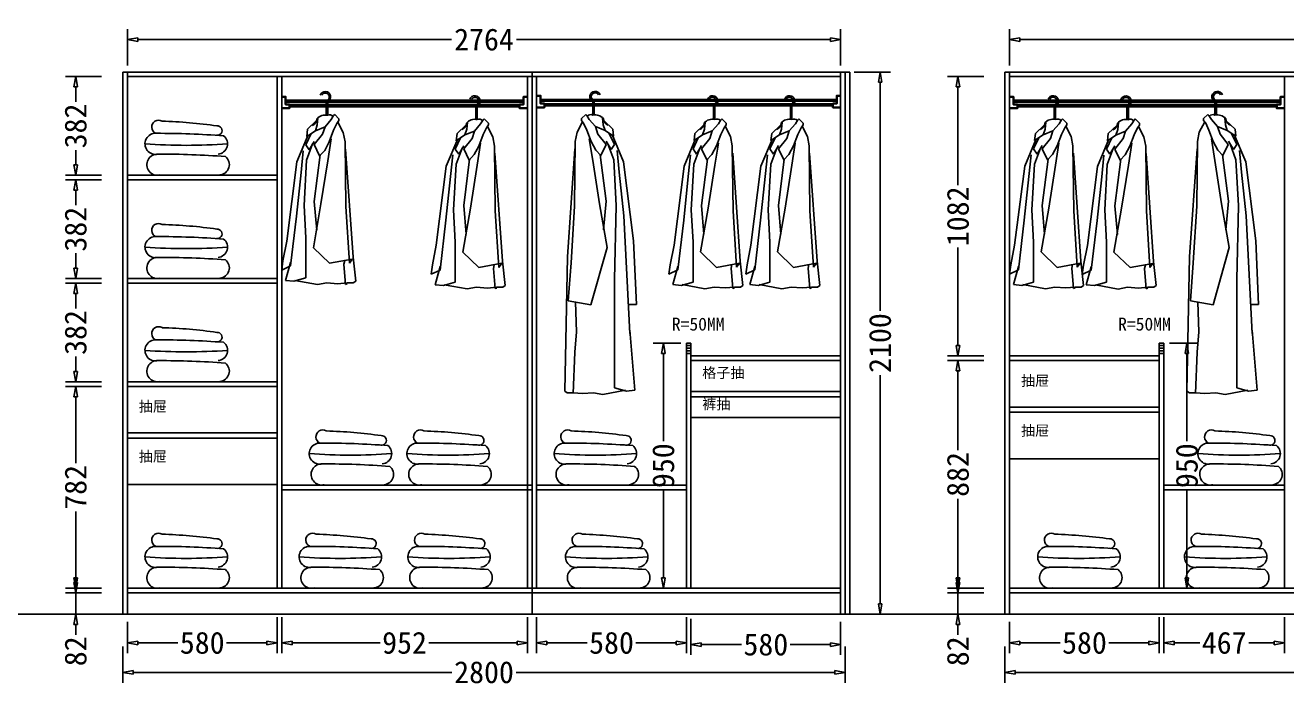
# Model space of a CAD drawing. Header units: millimetres. Extents: x 304407 to 361076, y -1262425 to -1203358.
# Drawn here: x 343374 to 348263, y -1249130 to -1246567 of the extents above; entities that cross this region are included whole.
import ezdxf

# ---------------------------------------------------------------- set-up
doc = ezdxf.new("R2010")
doc.units = ezdxf.units.MM
doc.header["$LTSCALE"] = 20
doc.layers.get('Defpoints').update_dxf_attribs({"color": 250})
for name, color, linetype in [('8', 8, 'Continuous'), ('LAYER10', 11, 'Continuous'), ('LAYER8', 11, 'Continuous'), ('图层3', 4, 'Continuous'), ('墙体', 40, 'Continuous')]:
    doc.layers.add(name, color=color, linetype=linetype)
doc.styles.get("Standard").update_dxf_attribs({"font": 'SimSun.ttf', "height": 85})
doc.styles.add('text', font='SimSun.ttf', dxfattribs={"height": 85})
doc.dimstyles.new('周文晶', dxfattribs={"dimtxt": 70, "dimasz": 40, "dimexe": 40, "dimexo": 30, "dimgap": 10, "dimtad": 0, "dimdec": 0, "dimtxsty": 'Standard', "dimblk": 'CLOSEDBLANK', "dimcen": 200, "dimclrd": 256, "dimclre": 256, "dimadec": 0, "dimazin": 0, "dimtfac": 1, "dimtdec": 0, "dimtmove": 0, "dimatfit": 3, "dimldrblk": 'CLOSEDBLANK', "dimfxl": 100, "dimfxlon": 1, "dimarcsym": 0})

# ---------------------------------------------------------------- blocks, each defined once
blk = doc.blocks.new('_ClosedBlank')
at = {"color": 0, "linetype": 'ByBlock', "lineweight": -2}
for p, q in [((-1, 0.17), (0, 0)), ((-1, 0.17), (-1, -0.17)), ((0, 0), (-1, -0.17))]:
    blk.add_line(p, q, dxfattribs=at)
blk = doc.blocks.new('*D2045')
at = {"lineweight": -2, "transparency": 16777216}
for p, q in [((343770.1, -1248878.6), (343770.1, -1249000.2)), ((344350.1, -1248860.2), (344350.1, -1249000.2)), ((343810.1, -1248960.2), (343966, -1248960.2)), ((344310.1, -1248960.2), (344154.1, -1248960.2))]:
    blk.add_line(p, q, dxfattribs=at)
at = {"layer": 'Defpoints', "color": 0, "transparency": 16777216}
for p in [(344350.1, -1248748.6), (343770.1, -1248848.6), (344350.1, -1248960.2)]:
    blk.add_point(p, dxfattribs=at)
at = {"lineweight": -2, "transparency": 16777216, "xscale": 40, "yscale": 40, "zscale": 40, "rotation": 180}
blk.add_blockref('_ClosedBlank', (343770.1, -1248960.2), dxfattribs=at)
at = {"lineweight": -2, "transparency": 16777216, "xscale": 40, "yscale": 40, "zscale": 40}
blk.add_blockref('_ClosedBlank', (344350.1, -1248960.2), dxfattribs=at)
at = {"color": 0, "transparency": 16777216, "insert": (344060.1, -1248960.2), "char_height": 85, "attachment_point": 5}
blk.add_mtext('580', dxfattribs=at)
blk = doc.blocks.new('*D2046')
at = {"lineweight": -2, "transparency": 16777216}
for p, q in [((345356.1, -1248860.2), (345356.1, -1249000.2)), ((345936.1, -1248860.2), (345936.1, -1249000.2)), ((345396.1, -1248960.2), (345552, -1248960.2)), ((345896.1, -1248960.2), (345740.1, -1248960.2))]:
    blk.add_line(p, q, dxfattribs=at)
at = {"layer": 'Defpoints', "color": 0, "transparency": 16777216}
for p in [(345356.1, -1246766.6), (345936.1, -1248748.6), (345936.1, -1248960.2)]:
    blk.add_point(p, dxfattribs=at)
at = {"lineweight": -2, "transparency": 16777216, "xscale": 40, "yscale": 40, "zscale": 40, "rotation": 180}
blk.add_blockref('_ClosedBlank', (345356.1, -1248960.2), dxfattribs=at)
at = {"lineweight": -2, "transparency": 16777216, "xscale": 40, "yscale": 40, "zscale": 40}
blk.add_blockref('_ClosedBlank', (345936.1, -1248960.2), dxfattribs=at)
at = {"color": 0, "transparency": 16777216, "insert": (345646.1, -1248960.2), "char_height": 85, "attachment_point": 5}
blk.add_mtext('580', dxfattribs=at)
blk = doc.blocks.new('*D2047')
at = {"lineweight": -2, "transparency": 16777216}
for p, q in [((343770.1, -1246723.2), (343770.1, -1246583.2)), ((343810.1, -1246623.2), (345026.4, -1246623.2)), ((346494.1, -1246623.2), (345277.8, -1246623.2)), ((346534.1, -1246723.2), (346534.1, -1246583.2))]:
    blk.add_line(p, q, dxfattribs=at)
at = {"layer": 'Defpoints', "color": 0, "transparency": 16777216}
for p in [(346534.1, -1246623.2), (343770.1, -1246766.6), (346534.1, -1246766.6)]:
    blk.add_point(p, dxfattribs=at)
at = {"lineweight": -2, "transparency": 16777216, "xscale": 40, "yscale": 40, "zscale": 40, "rotation": 180}
blk.add_blockref('_ClosedBlank', (343770.1, -1246623.2), dxfattribs=at)
at = {"lineweight": -2, "transparency": 16777216, "xscale": 40, "yscale": 40, "zscale": 40}
blk.add_blockref('_ClosedBlank', (346534.1, -1246623.2), dxfattribs=at)
at = {"color": 0, "transparency": 16777216, "insert": (345152.1, -1246623.2), "char_height": 85, "attachment_point": 5}
blk.add_mtext('2764', dxfattribs=at)
blk = doc.blocks.new('*D2048')
at = {"lineweight": -2, "transparency": 16777216}
for p, q in [((343752.1, -1248974.2), (343752.1, -1249114.2)), ((346552.1, -1248974.2), (346552.1, -1249114.2)), ((343792.1, -1249074.2), (345027.3, -1249074.2)), ((346512.1, -1249074.2), (345276.8, -1249074.2))]:
    blk.add_line(p, q, dxfattribs=at)
at = {"layer": 'Defpoints', "color": 0, "transparency": 16777216}
for p in [(343752.1, -1248848.6), (346552.1, -1248848.6), (346552.1, -1249074.2)]:
    blk.add_point(p, dxfattribs=at)
at = {"lineweight": -2, "transparency": 16777216, "xscale": 40, "yscale": 40, "zscale": 40, "rotation": 180}
blk.add_blockref('_ClosedBlank', (343752.1, -1249074.2), dxfattribs=at)
at = {"lineweight": -2, "transparency": 16777216, "xscale": 40, "yscale": 40, "zscale": 40}
blk.add_blockref('_ClosedBlank', (346552.1, -1249074.2), dxfattribs=at)
at = {"color": 0, "transparency": 16777216, "insert": (345152.1, -1249074.2), "char_height": 85, "attachment_point": 5}
blk.add_mtext('2800', dxfattribs=at)
blk = doc.blocks.new('*D2049')
at = {"lineweight": -2, "transparency": 16777216}
for p, q in [((346587, -1246748.6), (346727, -1246748.6)), ((346687, -1246788.6), (346687, -1247673.9)), ((346687, -1248808.6), (346687, -1247923.4)), ((346587, -1248848.6), (346727, -1248848.6))]:
    blk.add_line(p, q, dxfattribs=at)
at = {"layer": 'Defpoints', "color": 0, "transparency": 16777216}
for p in [(346552.1, -1246748.6), (346687, -1246748.6), (346552.1, -1248848.6)]:
    blk.add_point(p, dxfattribs=at)
at = {"lineweight": -2, "transparency": 16777216, "xscale": 40, "yscale": 40, "zscale": 40}
for p, rotation in [((346687, -1246748.6), 90), ((346687, -1248848.6), 270)]:
    blk.add_blockref('_ClosedBlank', p, dxfattribs=dict(at, rotation=rotation))
at = {"color": 0, "transparency": 16777216, "insert": (346687, -1247798.6), "char_height": 85, "attachment_point": 5, "rotation": 90}
blk.add_mtext('2100', dxfattribs=at)
blk = doc.blocks.new('*D2050')
at = {"lineweight": -2, "transparency": 16777216}
for p, q in [((345915.1, -1247798.6), (345807.1, -1247798.6)), ((345847.1, -1247838.6), (345847.1, -1248178.6)), ((345847.1, -1248708.6), (345847.1, -1248368.6)), ((345906.1, -1248748.6), (345807.1, -1248748.6))]:
    blk.add_line(p, q, dxfattribs=at)
at = {"layer": 'Defpoints', "color": 0, "transparency": 16777216}
for p in [(345945.1, -1247798.6), (345847.1, -1248748.6), (345936.1, -1248748.6)]:
    blk.add_point(p, dxfattribs=at)
at = {"lineweight": -2, "transparency": 16777216, "xscale": 40, "yscale": 40, "zscale": 40}
for p, rotation in [((345847.1, -1247798.6), 90), ((345847.1, -1248748.6), 270)]:
    blk.add_blockref('_ClosedBlank', p, dxfattribs=dict(at, rotation=rotation))
at = {"color": 0, "transparency": 16777216, "insert": (345847.1, -1248273.6), "char_height": 85, "attachment_point": 5, "rotation": 90}
blk.add_mtext('950', dxfattribs=at)
blk = doc.blocks.new('*D2051')
at = {"lineweight": -2, "transparency": 16777216}
for p, q in [((345954.1, -1248866.8), (345954.1, -1249006.8)), ((346534.1, -1248878.6), (346534.1, -1249006.8)), ((345994.1, -1248966.8), (346150, -1248966.8)), ((346494.1, -1248966.8), (346338.1, -1248966.8))]:
    blk.add_line(p, q, dxfattribs=at)
at = {"layer": 'Defpoints', "color": 0, "transparency": 16777216}
for p in [(345954.1, -1248748.6), (346534.1, -1248848.6), (346534.1, -1248966.8)]:
    blk.add_point(p, dxfattribs=at)
at = {"lineweight": -2, "transparency": 16777216, "xscale": 40, "yscale": 40, "zscale": 40, "rotation": 180}
blk.add_blockref('_ClosedBlank', (345954.1, -1248966.8), dxfattribs=at)
at = {"lineweight": -2, "transparency": 16777216, "xscale": 40, "yscale": 40, "zscale": 40}
blk.add_blockref('_ClosedBlank', (346534.1, -1248966.8), dxfattribs=at)
at = {"color": 0, "transparency": 16777216, "insert": (346244.1, -1248966.8), "char_height": 85, "attachment_point": 5}
blk.add_mtext('580', dxfattribs=at)
blk = doc.blocks.new('*D2052')
at = {"lineweight": -2, "transparency": 16777216}
for p, q in [((343569.8, -1248726.6), (343569.8, -1248686.6)), ((343669.8, -1248766.6), (343529.8, -1248766.6)), ((343569.8, -1248766.6), (343569.8, -1248848.6)), ((343669.8, -1248848.6), (343529.8, -1248848.6)), ((343569.8, -1248888.6), (343569.8, -1248928.6))]:
    blk.add_line(p, q, dxfattribs=at)
at = {"layer": 'Defpoints', "color": 0, "transparency": 16777216}
for p in [(343569.8, -1248766.6), (343770.1, -1248766.6), (343752.1, -1248848.6)]:
    blk.add_point(p, dxfattribs=at)
at = {"lineweight": -2, "transparency": 16777216, "xscale": 40, "yscale": 40, "zscale": 40}
for p, rotation in [((343569.8, -1248766.6), 270), ((343569.8, -1248848.6), 90)]:
    blk.add_blockref('_ClosedBlank', p, dxfattribs=dict(at, rotation=rotation))
at = {"color": 0, "transparency": 16777216, "insert": (343569.8, -1248992.7), "char_height": 85, "attachment_point": 5, "rotation": 90}
blk.add_mtext('82', dxfattribs=at)
blk = doc.blocks.new('*D2053')
at = {"lineweight": -2, "transparency": 16777216}
for p, q in [((343669.8, -1247966.6), (343529.8, -1247966.6)), ((343569.8, -1248006.6), (343569.8, -1248264.5)), ((343569.8, -1248708.6), (343569.8, -1248450.7)), ((343669.8, -1248748.6), (343529.8, -1248748.6))]:
    blk.add_line(p, q, dxfattribs=at)
at = {"layer": 'Defpoints', "color": 0, "transparency": 16777216}
for p in [(343569.8, -1247966.6), (343770.1, -1247966.6), (343770.1, -1248748.6)]:
    blk.add_point(p, dxfattribs=at)
at = {"lineweight": -2, "transparency": 16777216, "xscale": 40, "yscale": 40, "zscale": 40}
for p, rotation in [((343569.8, -1247966.6), 90), ((343569.8, -1248748.6), 270)]:
    blk.add_blockref('_ClosedBlank', p, dxfattribs=dict(at, rotation=rotation))
at = {"color": 0, "transparency": 16777216, "insert": (343569.8, -1248357.6), "char_height": 85, "attachment_point": 5, "rotation": 90}
blk.add_mtext('782', dxfattribs=at)
blk = doc.blocks.new('*D2054')
at = {"lineweight": -2, "transparency": 16777216}
for p, q in [((343669.8, -1247566.6), (343529.8, -1247566.6)), ((343569.8, -1247606.6), (343569.8, -1247664.3)), ((343569.8, -1247908.6), (343569.8, -1247851)), ((343669.8, -1247948.6), (343529.8, -1247948.6))]:
    blk.add_line(p, q, dxfattribs=at)
at = {"layer": 'Defpoints', "color": 0, "transparency": 16777216}
for p in [(343569.8, -1247566.6), (343770.1, -1247566.6), (343770.1, -1247948.6)]:
    blk.add_point(p, dxfattribs=at)
at = {"lineweight": -2, "transparency": 16777216, "xscale": 40, "yscale": 40, "zscale": 40}
for p, rotation in [((343569.8, -1247566.6), 90), ((343569.8, -1247948.6), 270)]:
    blk.add_blockref('_ClosedBlank', p, dxfattribs=dict(at, rotation=rotation))
at = {"color": 0, "transparency": 16777216, "insert": (343569.8, -1247757.6), "char_height": 85, "attachment_point": 5, "rotation": 90}
blk.add_mtext('382', dxfattribs=at)
blk = doc.blocks.new('*D2055')
at = {"lineweight": -2, "transparency": 16777216}
for p, q in [((343669.8, -1247166.6), (343529.8, -1247166.6)), ((343569.8, -1247206.6), (343569.8, -1247264.3)), ((343569.8, -1247508.6), (343569.8, -1247451)), ((343669.8, -1247548.6), (343529.8, -1247548.6))]:
    blk.add_line(p, q, dxfattribs=at)
at = {"layer": 'Defpoints', "color": 0, "transparency": 16777216}
for p in [(343569.8, -1247166.6), (343770.1, -1247166.6), (343770.1, -1247548.6)]:
    blk.add_point(p, dxfattribs=at)
at = {"lineweight": -2, "transparency": 16777216, "xscale": 40, "yscale": 40, "zscale": 40}
for p, rotation in [((343569.8, -1247166.6), 90), ((343569.8, -1247548.6), 270)]:
    blk.add_blockref('_ClosedBlank', p, dxfattribs=dict(at, rotation=rotation))
at = {"color": 0, "transparency": 16777216, "insert": (343569.8, -1247357.6), "char_height": 85, "attachment_point": 5, "rotation": 90}
blk.add_mtext('382', dxfattribs=at)
blk = doc.blocks.new('*D2056')
at = {"lineweight": -2, "transparency": 16777216}
for p, q in [((343669.8, -1246766.6), (343529.8, -1246766.6)), ((343569.8, -1246806.6), (343569.8, -1246864.3)), ((343569.8, -1247108.6), (343569.8, -1247051)), ((343669.8, -1247148.6), (343529.8, -1247148.6))]:
    blk.add_line(p, q, dxfattribs=at)
at = {"layer": 'Defpoints', "color": 0, "transparency": 16777216}
for p in [(343569.8, -1246766.6), (343770.1, -1246766.6), (343770.1, -1247148.6)]:
    blk.add_point(p, dxfattribs=at)
at = {"lineweight": -2, "transparency": 16777216, "xscale": 40, "yscale": 40, "zscale": 40}
for p, rotation in [((343569.8, -1246766.6), 90), ((343569.8, -1247148.6), 270)]:
    blk.add_blockref('_ClosedBlank', p, dxfattribs=dict(at, rotation=rotation))
at = {"color": 0, "transparency": 16777216, "insert": (343569.8, -1246957.6), "char_height": 85, "attachment_point": 5, "rotation": 90}
blk.add_mtext('382', dxfattribs=at)
blk = doc.blocks.new('*D2057')
at = {"lineweight": -2, "transparency": 16777216}
for p, q in [((344368.1, -1248860.2), (344368.1, -1249000.2)), ((345320.1, -1248860.2), (345320.1, -1249000.2)), ((344408.1, -1248960.2), (344749.8, -1248960.2)), ((345280.1, -1248960.2), (344938.4, -1248960.2))]:
    blk.add_line(p, q, dxfattribs=at)
at = {"layer": 'Defpoints', "color": 0, "transparency": 16777216}
for p in [(344368.1, -1248748.6), (345320.1, -1248748.6), (345320.1, -1248960.2)]:
    blk.add_point(p, dxfattribs=at)
at = {"lineweight": -2, "transparency": 16777216, "xscale": 40, "yscale": 40, "zscale": 40, "rotation": 180}
blk.add_blockref('_ClosedBlank', (344368.1, -1248960.2), dxfattribs=at)
at = {"lineweight": -2, "transparency": 16777216, "xscale": 40, "yscale": 40, "zscale": 40}
blk.add_blockref('_ClosedBlank', (345320.1, -1248960.2), dxfattribs=at)
at = {"color": 0, "transparency": 16777216, "insert": (344844.1, -1248960.2), "char_height": 85, "attachment_point": 5}
blk.add_mtext('952', dxfattribs=at)
blk = doc.blocks.new('*D2059')
at = {"lineweight": -2, "transparency": 16777216}
for p, q in [((347188.8, -1248878.6), (347188.8, -1249000.2)), ((347768.8, -1248860.2), (347768.8, -1249000.2)), ((347228.8, -1248960.2), (347384.8, -1248960.2)), ((347728.8, -1248960.2), (347572.9, -1248960.2))]:
    blk.add_line(p, q, dxfattribs=at)
at = {"layer": 'Defpoints', "color": 0, "transparency": 16777216}
for p in [(347768.8, -1248748.6), (347188.8, -1248848.6), (347768.8, -1248960.2)]:
    blk.add_point(p, dxfattribs=at)
at = {"lineweight": -2, "transparency": 16777216, "xscale": 40, "yscale": 40, "zscale": 40, "rotation": 180}
blk.add_blockref('_ClosedBlank', (347188.8, -1248960.2), dxfattribs=at)
at = {"lineweight": -2, "transparency": 16777216, "xscale": 40, "yscale": 40, "zscale": 40}
blk.add_blockref('_ClosedBlank', (347768.8, -1248960.2), dxfattribs=at)
at = {"color": 0, "transparency": 16777216, "insert": (347478.8, -1248960.2), "char_height": 85, "attachment_point": 5}
blk.add_mtext('580', dxfattribs=at)
blk = doc.blocks.new('*D2061')
at = {"lineweight": -2, "transparency": 16777216}
for p, q in [((347188.8, -1246723.2), (347188.8, -1246583.2)), ((347228.8, -1246623.2), (348445.1, -1246623.2)), ((349912.8, -1246623.2), (348696.5, -1246623.2)), ((349952.8, -1246723.2), (349952.8, -1246583.2))]:
    blk.add_line(p, q, dxfattribs=at)
at = {"layer": 'Defpoints', "color": 0, "transparency": 16777216}
for p in [(349952.8, -1246623.2), (347188.8, -1246766.6), (349952.8, -1246766.6)]:
    blk.add_point(p, dxfattribs=at)
at = {"lineweight": -2, "transparency": 16777216, "xscale": 40, "yscale": 40, "zscale": 40, "rotation": 180}
blk.add_blockref('_ClosedBlank', (347188.8, -1246623.2), dxfattribs=at)
at = {"lineweight": -2, "transparency": 16777216, "xscale": 40, "yscale": 40, "zscale": 40}
blk.add_blockref('_ClosedBlank', (349952.8, -1246623.2), dxfattribs=at)
at = {"color": 0, "transparency": 16777216, "insert": (348570.8, -1246623.2), "char_height": 85, "attachment_point": 5}
blk.add_mtext('2764', dxfattribs=at)
blk = doc.blocks.new('*D2062')
at = {"lineweight": -2, "transparency": 16777216}
for p, q in [((347170.8, -1248974.2), (347170.8, -1249114.2)), ((349970.8, -1248974.2), (349970.8, -1249114.2)), ((347210.8, -1249074.2), (348446.1, -1249074.2)), ((349930.8, -1249074.2), (348695.6, -1249074.2))]:
    blk.add_line(p, q, dxfattribs=at)
at = {"layer": 'Defpoints', "color": 0, "transparency": 16777216}
for p in [(347170.8, -1248848.6), (349970.8, -1248848.6), (349970.8, -1249074.2)]:
    blk.add_point(p, dxfattribs=at)
at = {"lineweight": -2, "transparency": 16777216, "xscale": 40, "yscale": 40, "zscale": 40, "rotation": 180}
blk.add_blockref('_ClosedBlank', (347170.8, -1249074.2), dxfattribs=at)
at = {"lineweight": -2, "transparency": 16777216, "xscale": 40, "yscale": 40, "zscale": 40}
blk.add_blockref('_ClosedBlank', (349970.8, -1249074.2), dxfattribs=at)
at = {"color": 0, "transparency": 16777216, "insert": (348570.8, -1249074.2), "char_height": 85, "attachment_point": 5}
blk.add_mtext('2800', dxfattribs=at)
blk = doc.blocks.new('*D2066')
at = {"lineweight": -2, "transparency": 16777216}
for p, q in [((346988.6, -1248726.6), (346988.6, -1248686.6)), ((347088.6, -1248766.6), (346948.6, -1248766.6)), ((346988.6, -1248766.6), (346988.6, -1248848.6)), ((347088.6, -1248848.6), (346948.6, -1248848.6)), ((346988.6, -1248888.6), (346988.6, -1248928.6))]:
    blk.add_line(p, q, dxfattribs=at)
at = {"layer": 'Defpoints', "color": 0, "transparency": 16777216}
for p in [(346988.6, -1248766.6), (347188.8, -1248766.6), (347170.8, -1248848.6)]:
    blk.add_point(p, dxfattribs=at)
at = {"lineweight": -2, "transparency": 16777216, "xscale": 40, "yscale": 40, "zscale": 40}
for p, rotation in [((346988.6, -1248766.6), 270), ((346988.6, -1248848.6), 90)]:
    blk.add_blockref('_ClosedBlank', p, dxfattribs=dict(at, rotation=rotation))
at = {"color": 0, "transparency": 16777216, "insert": (346988.6, -1248992.7), "char_height": 85, "attachment_point": 5, "rotation": 90}
blk.add_mtext('82', dxfattribs=at)
blk = doc.blocks.new('*D2067')
at = {"lineweight": -2, "transparency": 16777216}
for p, q in [((347088.6, -1247866.6), (346948.6, -1247866.6)), ((346988.6, -1247906.6), (346988.6, -1248213.3)), ((346988.6, -1248708.6), (346988.6, -1248401.9)), ((347088.6, -1248748.6), (346948.6, -1248748.6))]:
    blk.add_line(p, q, dxfattribs=at)
at = {"layer": 'Defpoints', "color": 0, "transparency": 16777216}
for p in [(346988.6, -1247866.6), (347188.8, -1247866.6), (347188.8, -1248748.6)]:
    blk.add_point(p, dxfattribs=at)
at = {"lineweight": -2, "transparency": 16777216, "xscale": 40, "yscale": 40, "zscale": 40}
for p, rotation in [((346988.6, -1247866.6), 90), ((346988.6, -1248748.6), 270)]:
    blk.add_blockref('_ClosedBlank', p, dxfattribs=dict(at, rotation=rotation))
at = {"color": 0, "transparency": 16777216, "insert": (346988.6, -1248307.6), "char_height": 85, "attachment_point": 5, "rotation": 90}
blk.add_mtext('882', dxfattribs=at)
blk = doc.blocks.new('*D2068')
at = {"lineweight": -2, "transparency": 16777216}
for p, q in [((347088.6, -1246766.6), (346948.6, -1246766.6)), ((346988.6, -1246806.6), (346988.6, -1247187.3)), ((346988.6, -1247808.6), (346988.6, -1247427.9)), ((347088.6, -1247848.6), (346948.6, -1247848.6))]:
    blk.add_line(p, q, dxfattribs=at)
at = {"layer": 'Defpoints', "color": 0, "transparency": 16777216}
for p in [(346988.6, -1246766.6), (347188.8, -1246766.6), (347188.8, -1247848.6)]:
    blk.add_point(p, dxfattribs=at)
at = {"lineweight": -2, "transparency": 16777216, "xscale": 40, "yscale": 40, "zscale": 40}
for p, rotation in [((346988.6, -1246766.6), 90), ((346988.6, -1247848.6), 270)]:
    blk.add_blockref('_ClosedBlank', p, dxfattribs=dict(at, rotation=rotation))
at = {"color": 0, "transparency": 16777216, "insert": (346988.6, -1247307.6), "char_height": 85, "attachment_point": 5, "rotation": 90}
blk.add_mtext('1082', dxfattribs=at)
blk = doc.blocks.new('*D2069')
at = {"lineweight": -2, "transparency": 16777216}
for p, q in [((347786.8, -1248860.2), (347786.8, -1249000.2)), ((348253.8, -1248860.2), (348253.8, -1249000.2)), ((347826.8, -1248960.2), (347925.3, -1248960.2)), ((348213.8, -1248960.2), (348115.3, -1248960.2))]:
    blk.add_line(p, q, dxfattribs=at)
at = {"layer": 'Defpoints', "color": 0, "transparency": 16777216}
for p in [(347786.8, -1248748.6), (348253.8, -1248748.6), (348253.8, -1248960.2)]:
    blk.add_point(p, dxfattribs=at)
at = {"lineweight": -2, "transparency": 16777216, "xscale": 40, "yscale": 40, "zscale": 40, "rotation": 180}
blk.add_blockref('_ClosedBlank', (347786.8, -1248960.2), dxfattribs=at)
at = {"lineweight": -2, "transparency": 16777216, "xscale": 40, "yscale": 40, "zscale": 40}
blk.add_blockref('_ClosedBlank', (348253.8, -1248960.2), dxfattribs=at)
at = {"color": 0, "transparency": 16777216, "insert": (348020.3, -1248960.2), "char_height": 85, "attachment_point": 5}
blk.add_mtext('467', dxfattribs=at)
blk = doc.blocks.new('*D2070')
at = {"lineweight": -2, "transparency": 16777216}
for p, q in [((347807.8, -1247798.6), (347915.8, -1247798.6)), ((347875.8, -1247838.6), (347875.8, -1248178.6)), ((347875.8, -1248708.6), (347875.8, -1248368.6)), ((347816.8, -1248748.6), (347915.8, -1248748.6))]:
    blk.add_line(p, q, dxfattribs=at)
at = {"layer": 'Defpoints', "color": 0, "transparency": 16777216}
for p in [(347777.8, -1247798.6), (347786.8, -1248748.6), (347875.8, -1248748.6)]:
    blk.add_point(p, dxfattribs=at)
at = {"lineweight": -2, "transparency": 16777216, "xscale": 40, "yscale": 40, "zscale": 40}
for p, rotation in [((347875.8, -1247798.6), 90), ((347875.8, -1248748.6), 270)]:
    blk.add_blockref('_ClosedBlank', p, dxfattribs=dict(at, rotation=rotation))
at = {"color": 0, "transparency": 16777216, "insert": (347875.8, -1248273.6), "char_height": 85, "attachment_point": 5, "rotation": 90}
blk.add_mtext('950', dxfattribs=at)
blk = doc.blocks.new('A$C1C5764E0')
at = {"layer": '8'}
for p, q in [((172.3, 708.4), (172.3, 657.4)), ((178.3, 708.4), (178.3, 657.4)), ((137.4, 618.5), (140.1, 644.9)), ((167.9, 611.6), (191.5, 639.3)), ((191.5, 639.3), (201.2, 654.6)), ((201.2, 654.6), (205.3, 658.7)), ((205.3, 658.7), (222, 642.1)), ((222, 642.1), (222, 635.2)), ((99.9, 601.9), (97.1, 574.2)), ((97.1, 574.2), (130.4, 596.4)), ((135.3, 635.3), (99.9, 601.9)), ((130.4, 596.4), (137.4, 618.5)), ((130.4, 596.4), (167.9, 611.6)), ((158.2, 582.5), (167.9, 611.6)), ((201.2, 597.8), (184.5, 553.4)), ((213.6, 624.1), (201.2, 597.8)), ((222, 635.2), (213.6, 624.1)), ((217.8, 629.6), (238.6, 589.4)), ((238.6, 589.4), (245.5, 553.4)), ((103, 580.9), (58.4, 475.1)), ((113.7, 585.2), (93.2, 541.7)), ((93.2, 541.7), (106.3, 522.1)), ((96.5, 482.8), (119.4, 544.9)), ((106.3, 522.1), (125.9, 554.7)), ((126.3, 542.3), (158.2, 582.5)), ((147.1, 499.3), (126.3, 542.3)), ((184.5, 553.4), (166.5, 520.1)), ((178.3, 479.5), (191.3, 564.6)), ((245.5, 553.4), (248.3, 302.5)), ((75, 435), (83.4, 518.8)), ((148.8, 502.4), (125.9, 322.6)), ((166.5, 520.1), (147.1, 499.3)), ((276.4, 106.8), (247, 525.3)), ((58.4, 475.1), (19.5, 168.8)), ((86.6, 306.3), (96.5, 482.8)), ((152.1, 312.8), (178.3, 479.5)), ((57, 265.8), (75, 435)), ((93.2, 180.9), (86.6, 306.3)), ((122.6, 142.8), (152.1, 312.8)), ((125.9, 322.6), (135.7, 211.4)), ((248.3, 302.5), (262.2, 83.5)), ((34.3, 73.1), (57, 265.8)), ((19.5, 168.8), (4.8, 92.7)), ((93.2, 26.2), (93.2, 180.9)), ((184.8, 82.8), (122.6, 142.8)), ((273.1, 99.1), (184.8, 82.8)), ((262.2, 83.5), (273.1, 99.1)), ((286.7, 13.1), (276.4, 106.8)), ((4.8, 92.7), (0, 56.7)), ((0, 56.7), (34.3, 73.1)), ((34.3, 86.2), (14.7, 16.3)), ((244.2, 93.8), (240.9, 79.6)), ((240.9, 79.6), (247.4, 1.1)), ((14.7, 16.3), (47.4, 13.1)), ((47.4, 13.1), (93.2, 26.2)), ((50.7, 16.3), (139, 0)), ((139, 0), (175, 6.5)), ((175, 6.5), (217.5, 3.3)), ((217.5, 3.3), (253.5, 6.5)), ((247.4, 1.1), (254, 3.3)), ((253.5, 6.5), (276.9, 6.5)), ((276.9, 6.5), (286.7, 13.1))]:
    blk.add_line(p, q, dxfattribs=at)
for centre, radius, start, end in [((168.9, 727.1), 20.9, 296.6338, 159.5285), ((168.9, 727.1), 14.9, 296.6338, 150.6175), ((175.9, 709.9), 3.91, 94.6712, 201.9626), ((110.9, 641.2), 25.1, 286.2636, 2.0248), ((168.9, 613.1), 43.9, 77.6993, 138.5966), ((186.2, 639.8), 18, 42.48, 116.3392)]:
    blk.add_arc(centre, radius, start, end, dxfattribs=at)
blk = doc.blocks.new('A$C4F477F88')
at = {"layer": 'LAYER10'}
blk.add_blockref('A$C1C5764E0', (0, 0), dxfattribs=at)
blk = doc.blocks.new('A$C5E603B19')
at = {"layer": 'LAYER8'}
blk.add_blockref('A$C4F477F88', (0, 0), dxfattribs=at)
blk = doc.blocks.new('A$C1B0A679D')
at = {"layer": '图层3'}
blk.add_blockref('A$C5E603B19', (0, 0), dxfattribs=at)
blk = doc.blocks.new('A$C52EB379C')
at = {"layer": '8'}
for p, q in [((163.3, 1134.6), (163.3, 1083.5)), ((169.3, 1134.6), (169.3, 1083.5)), ((182.5, 1065.5), (192.3, 1080.7)), ((192.3, 1080.7), (196.4, 1084.9)), ((196.4, 1084.9), (213.1, 1068.3)), ((91, 1028.1), (88.2, 1000.3)), ((126.4, 1061.5), (91, 1028.1)), ((121.5, 1022.5), (128.4, 1044.7)), ((121.5, 1022.5), (159, 1037.8)), ((128.4, 1044.7), (131.2, 1071)), ((149.3, 1008.7), (159, 1037.8)), ((159, 1037.8), (182.5, 1065.5)), ((204.7, 1050.2), (192.3, 1023.9)), ((213.1, 1061.3), (204.7, 1050.2)), ((208.9, 1055.8), (229.7, 1015.6)), ((213.1, 1068.3), (213.1, 1061.3)), ((94.1, 1007.1), (49.5, 901.3)), ((104.8, 1011.4), (84.3, 967.8)), ((88.2, 1000.3), (121.5, 1022.5)), ((97.4, 948.2), (117, 980.9)), ((117.4, 968.5), (149.3, 1008.7)), ((175.6, 979.5), (157.6, 946.3)), ((169.3, 905.7), (182.4, 990.7)), ((192.3, 1023.9), (175.6, 979.5)), ((229.7, 1015.6), (236.6, 979.5)), ((236.6, 979.5), (239.4, 728.7)), ((66.1, 861.1), (74.5, 944.9)), ((84.3, 967.8), (97.4, 948.2)), ((87.6, 909), (110.5, 971.1)), ((138.2, 925.5), (117.4, 968.5)), ((157.6, 946.3), (138.2, 925.5)), ((267.5, 533), (238.1, 951.5)), ((49.5, 901.3), (10.6, 595)), ((77.7, 732.4), (87.6, 909)), ((139.9, 928.6), (117, 748.8)), ((143.2, 738.9), (169.3, 905.7)), ((48.1, 692), (66.1, 861.1)), ((113.7, 568.9), (143.2, 738.9)), ((117, 748.8), (126.8, 637.6)), ((25.4, 235.4), (48.1, 692)), ((84.3, 444.7), (77.7, 732.4)), ((239.4, 728.7), (253.3, 509.7)), ((10.6, 595), (0, 349)), ((175.9, 346.6), (113.7, 568.9)), ((253.3, 509.7), (264.2, 362.9)), ((277.8, 13.1), (267.5, 533)), ((84.3, 26.2), (84.3, 444.7)), ((0, 349), (31, 349)), ((264.2, 362.9), (175.9, 346.6)), ((235.3, 357.6), (232, 242)), ((25.4, 248.5), (5.8, 16.3)), ((232, 242), (238.5, 163.5)), ((238.5, 163.5), (245.1, 3.3)), ((5.8, 16.3), (38.5, 13.1)), ((38.5, 13.1), (84.3, 26.2)), ((41.7, 16.3), (130.1, 0)), ((130.1, 0), (166.1, 6.5)), ((166.1, 6.5), (208.6, 3.3)), ((208.6, 3.3), (244.6, 6.5)), ((244.6, 6.5), (268, 6.5)), ((268, 6.5), (277.8, 13.1))]:
    blk.add_line(p, q, dxfattribs=at)
for centre, radius, start, end in [((160, 1153.2), 20.9, 296.6338, 159.5285), ((160, 1153.2), 14.9, 296.6338, 150.6175), ((167, 1136), 3.91, 94.6712, 201.9626), ((160, 1039.2), 43.9, 77.6993, 138.5966), ((177.3, 1066), 18, 42.48, 116.3392), ((102, 1067.4), 25.1, 286.2636, 2.0248)]:
    blk.add_arc(centre, radius, start, end, dxfattribs=at)
blk = doc.blocks.new('A$C05785CA5')
at = {"layer": 'LAYER10'}
blk.add_blockref('A$C52EB379C', (0, 0), dxfattribs=at)
blk = doc.blocks.new('A$C100967EE')
at = {"layer": 'LAYER10'}
blk.add_blockref('A$C05785CA5', (0, 0), dxfattribs=at)
blk = doc.blocks.new('A$C65D30603')
at = {"layer": 'LAYER8'}
blk.add_blockref('A$C100967EE', (0, 0), dxfattribs=at)
blk = doc.blocks.new('A$C50CE712E')
at = {"layer": '图层3'}
blk.add_blockref('A$C65D30603', (0, 0), dxfattribs=at)
blk = doc.blocks.new('A$C11F00F61')
at = {"color": 8}
blk.add_line((48.2, 0), (290.3, 1.2), dxfattribs=at)
at = {"layer": '墙体', "color": 8}
for centre, radius, start, end in [((52.6, 186.6), 26.7, 59.8021, 244.0801), ((9.8, -1698.7), 1909.1, 81.8981, 88.3112), ((41, 121.6), 41, 86.0834, 284.0988), ((53.8, -3125.6), 3288.1, 85.6244, 90.1755), ((280.3, 173), 18.4, 260.1551, 94.4157), ((279.7, 121.7), 40, 274.9406, 51.3165), ((159.2, 2329.1), 2213.2, 265.8756, 274.159), ((48.2, 41), 41, 86.0834, 284.0988), ((61, -3206.2), 3288.1, 85.6244, 90.1755), ((286.9, 41.1), 40, 274.9406, 51.3165)]:
    blk.add_arc(centre, radius, start, end, dxfattribs=at)

msp = doc.modelspace()

# ---------------------------------------------------------------- linework, layer by layer
for p, q in [((343752.1, -1248848.6), (343752.1, -1246748.6)), ((343752.1, -1246748.6), (346552.1, -1246748.6)), ((343770.1, -1248848.6), (343770.1, -1246748.6)), ((343770.1, -1246766.6), (346534.1, -1246766.6)), ((344350.1, -1248748.6), (344350.1, -1246766.6)), ((344368.1, -1248748.6), (344368.1, -1246766.6)), ((345320.1, -1248748.6), (345320.1, -1246766.6)), ((345338.1, -1248848.6), (345338.1, -1246748.6)), ((345356.1, -1248748.6), (345356.1, -1246766.6)), ((346534.1, -1246748.6), (346534.1, -1248848.6)), ((346552.1, -1246748.6), (346552.1, -1248848.6)), ((346570.1, -1246748.6), (346552.1, -1246748.6)), ((346570.1, -1248848.6), (346570.1, -1246748.6)), ((347170.8, -1248848.6), (347170.8, -1246748.6)), ((347170.8, -1246748.6), (349970.8, -1246748.6)), ((347188.8, -1248848.6), (347188.8, -1246748.6)), ((347188.8, -1246766.6), (349952.8, -1246766.6)), ((348253.8, -1248748.6), (348253.8, -1246766.6)), ((343770.1, -1247148.6), (344350.1, -1247148.6)), ((343770.1, -1247166.6), (344350.1, -1247166.6)), ((343770.1, -1247548.6), (344350.1, -1247548.6)), ((343770.1, -1247566.6), (344350.1, -1247566.6)), ((345936.1, -1247798.6), (345936.1, -1248748.6)), ((345954.1, -1247798.6), (345936.1, -1247798.6)), ((345954.1, -1247798.6), (345954.1, -1248748.6)), ((347768.8, -1247798.6), (347768.8, -1248748.6)), ((347768.8, -1247798.6), (347786.8, -1247798.6)), ((347786.8, -1247798.6), (347786.8, -1248748.6)), ((345954.1, -1247808.6), (345936.1, -1247808.6)), ((345954.1, -1247818.6), (345936.1, -1247818.6)), ((345954.1, -1247828.6), (345936.1, -1247828.6)), ((345954.1, -1247838.6), (345936.1, -1247838.6)), ((346534.1, -1247848.6), (345954.1, -1247848.6)), ((347188.8, -1247848.6), (347768.8, -1247848.6)), ((347768.8, -1247808.6), (347786.8, -1247808.6)), ((347768.8, -1247818.6), (347786.8, -1247818.6)), ((347768.8, -1247828.6), (347786.8, -1247828.6)), ((347768.8, -1247838.6), (347786.8, -1247838.6)), ((346534.1, -1247866.6), (345954.1, -1247866.6)), ((347188.8, -1247866.6), (347768.8, -1247866.6)), ((343770.1, -1247948.6), (344350.1, -1247948.6)), ((343770.1, -1247966.6), (344350.1, -1247966.6)), ((346534.1, -1247986.6), (345954.1, -1247986.6)), ((346534.1, -1248006.6), (345954.1, -1248006.6)), ((347188.8, -1248046.6), (347768.8, -1248046.6)), ((346534.1, -1248086.6), (345954.1, -1248086.6)), ((347188.8, -1248066.6), (347768.8, -1248066.6)), ((343770.1, -1248146.6), (344350.1, -1248146.6)), ((343770.1, -1248166.6), (344350.1, -1248166.6)), ((347188.8, -1248246.6), (347768.8, -1248246.6)), ((343770.1, -1248346.6), (344350.1, -1248346.6)), ((345338.1, -1248348.6), (344368.1, -1248348.6)), ((345338.1, -1248366.6), (344368.1, -1248366.6)), ((345936.1, -1248348.6), (345356.1, -1248348.6)), ((345936.1, -1248366.6), (345356.1, -1248366.6)), ((347786.8, -1248348.6), (348253.8, -1248348.6)), ((347786.8, -1248366.6), (348253.8, -1248366.6)), ((343770.1, -1248748.6), (346534.1, -1248748.6)), ((343770.1, -1248766.6), (346534.1, -1248766.6)), ((347188.8, -1248748.6), (349952.8, -1248748.6)), ((347188.8, -1248766.6), (349952.8, -1248766.6)), ((343752.1, -1248848.6), (346552.1, -1248848.6)), ((346552.1, -1248848.6), (346570.1, -1248848.6)), ((347170.8, -1248848.6), (349970.8, -1248848.6))]:
    msp.add_line(p, q)
at = {"color": 8}
msp.add_line((361075.9, -1248848.6), (304407.4, -1248848.6), dxfattribs=at)
msp.add_line((361075.9, -1248848.6), (304407.4, -1248848.6), dxfattribs=at)
msp.add_line((361075.9, -1248848.6), (304407.4, -1248848.6), dxfattribs=at)
at = {"lineweight": 30}
for points in [[(344368.1, -1246844.3), (344383.1, -1246844.3), (344383.1, -1246874.3), (344398.1, -1246874.3), (344398.1, -1246889.3), (344368.1, -1246889.3)], [(345305.1, -1246859.3), (344383.1, -1246859.3)], [(345305.1, -1246863.9), (344383.1, -1246863.9)], [(345320.1, -1246844.3), (345305.1, -1246844.3), (345305.1, -1246874.3), (345290.1, -1246874.3), (345290.1, -1246889.3), (345320.1, -1246889.3)], [(345356.1, -1246840.9), (345371.1, -1246840.9), (345371.1, -1246870.9), (345386.1, -1246870.9), (345386.1, -1246885.9), (345356.1, -1246885.9)], [(346519.1, -1246855.9), (345371.1, -1246855.9)], [(346519.1, -1246860.5), (345371.1, -1246860.5)], [(346504.1, -1246873), (345386.1, -1246873)], [(346534.1, -1246840.9), (346519.1, -1246840.9), (346519.1, -1246870.9), (346504.1, -1246870.9), (346504.1, -1246885.9), (346534.1, -1246885.9)], [(347188.8, -1246844.3), (347203.8, -1246844.3), (347203.8, -1246874.3), (347218.8, -1246874.3), (347218.8, -1246889.3), (347188.8, -1246889.3)], [(348238.8, -1246859.3), (347203.8, -1246859.3)], [(348238.8, -1246863.9), (347203.8, -1246863.9)], [(348253.8, -1246844.3), (348238.8, -1246844.3), (348238.8, -1246874.3), (348223.8, -1246874.3), (348223.8, -1246889.3), (348253.8, -1246889.3)], [(345290.1, -1246876.4), (344398.1, -1246876.4)], [(345290.1, -1246881.8), (344398.1, -1246881.8)], [(346504.1, -1246878.4), (345386.1, -1246878.4)], [(348223.8, -1246876.4), (347218.8, -1246876.4)], [(348223.8, -1246881.8), (347218.8, -1246881.8)]]:
    msp.add_lwpolyline(points, dxfattribs=at)

# ---------------------------------------------------------------- block references
for name, p in [('A$C1B0A679D', (344368.1, -1247572.3)), ('A$C1B0A679D', (344947.6, -1247588.8)), ('A$C1B0A679D', (345868.8, -1247588.4)), ('A$C1B0A679D', (346167, -1247588.4)), ('A$C1B0A679D', (347188.8, -1247588.4)), ('A$C1B0A679D', (347470.6, -1247589.2)), ('A$C11F00F61', (343838.3, -1247148.6)), ('A$C11F00F61', (343838.3, -1247548.6)), ('A$C11F00F61', (343838.3, -1247948.6)), ('A$C11F00F61', (344474.9, -1248348.6)), ('A$C11F00F61', (344853.1, -1248348.6)), ('A$C11F00F61', (345423.8, -1248348.6)), ('A$C11F00F61', (347918.3, -1248348.6)), ('A$C11F00F61', (343838.3, -1248748.6)), ('A$C11F00F61', (344435.4, -1248748.6)), ('A$C11F00F61', (344856.8, -1248748.6)), ('A$C11F00F61', (345467.7, -1248748.6)), ('A$C11F00F61', (347297.6, -1248748.6)), ('A$C11F00F61', (347866.3, -1248748.6))]:
    msp.add_blockref(name, p)
at = {"xscale": -1}
for p in [(345742.5, -1247997.6), (348153.6, -1247997.6)]:
    msp.add_blockref('A$C50CE712E', p, dxfattribs=at)

# ---------------------------------------------------------------- texts
at = {"attachment_point": 1, "style": 'text'}
for s, insert, char_height, width in [('R=50MM', (345879.9, -1247700.1), 50, 419.038), ('R=50MM', (347609.3, -1247700.1), 50, 419.038), ('格子抽', (345997.7, -1247893.7), 40, 305.609), ('抽屉', (347233.1, -1247924.3), 40, 305.609), ('抽屉', (343814.4, -1248024.3), 40, 305.609), ('裤抽', (345997.7, -1248015), 40, 305.609), ('抽屉', (347233.1, -1248117.6), 40, 305.609), ('抽屉', (343814.4, -1248217.6), 40, 305.609)]:
    msp.add_mtext(s, dxfattribs=dict(at, insert=insert, char_height=char_height, width=width))

# ---------------------------------------------------------------- dimensions: what is measured, and where the dimension line sits
for base, p1, p2, picture, middle in [((346534.1, -1246623.2), (343770.1, -1246766.6), (346534.1, -1246766.6), '*D2047', (345152.1, -1246623.2)), ((349952.8, -1246623.2), (347188.8, -1246766.6), (349952.8, -1246766.6), '*D2061', (348570.8, -1246623.2)), ((345936.1, -1248960.2), (345356.1, -1246766.6), (345936.1, -1248748.6), '*D2046', (345646.1, -1248960.2)), ((344350.1, -1248960.2), (343770.1, -1248848.6), (344350.1, -1248748.6), '*D2045', (344060.1, -1248960.2)), ((345320.1, -1248960.2), (344368.1, -1248748.6), (345320.1, -1248748.6), '*D2057', (344844.1, -1248960.2)), ((346534.1, -1248966.8), (345954.1, -1248748.6), (346534.1, -1248848.6), '*D2051', (346244.1, -1248966.8)), ((347768.8, -1248960.2), (347188.8, -1248848.6), (347768.8, -1248748.6), '*D2059', (347478.8, -1248960.2)), ((348253.8, -1248960.2), (347786.8, -1248748.6), (348253.8, -1248748.6), '*D2069', (348020.3, -1248960.2)), ((346552.1, -1249074.2), (343752.1, -1248848.6), (346552.1, -1248848.6), '*D2048', (345152.1, -1249074.2)), ((349970.8, -1249074.2), (347170.8, -1248848.6), (349970.8, -1248848.6), '*D2062', (348570.8, -1249074.2))]:
    dim = msp.add_linear_dim(base=base, p1=p1, p2=p2, dimstyle='周文晶')
    dim.commit()
    dim.dimension.update_dxf_attribs({"geometry": picture, "text_midpoint": middle})
for base, p1, p2, angle, picture, middle in [((343569.8, -1246766.6), (343770.1, -1247148.6), (343770.1, -1246766.6), 270, '*D2056', (343569.8, -1246957.6)), ((346687, -1246748.6), (346552.1, -1248848.6), (346552.1, -1246748.6), 90, '*D2049', (346687, -1247798.6)), ((346988.6, -1246766.6), (347188.8, -1247848.6), (347188.8, -1246766.6), 270, '*D2068', (346988.6, -1247307.6)), ((343569.8, -1247166.6), (343770.1, -1247548.6), (343770.1, -1247166.6), 270, '*D2055', (343569.8, -1247357.6)), ((343569.8, -1247566.6), (343770.1, -1247948.6), (343770.1, -1247566.6), 270, '*D2054', (343569.8, -1247757.6)), ((345847.1, -1248748.6), (345945.1, -1247798.6), (345936.1, -1248748.6), 90, '*D2050', (345847.1, -1248273.6)), ((347875.8, -1248748.6), (347777.8, -1247798.6), (347786.8, -1248748.6), 90, '*D2070', (347875.8, -1248273.6)), ((346988.6, -1247866.6), (347188.8, -1248748.6), (347188.8, -1247866.6), 270, '*D2067', (346988.6, -1248307.6)), ((343569.8, -1247966.6), (343770.1, -1248748.6), (343770.1, -1247966.6), 270, '*D2053', (343569.8, -1248357.6))]:
    dim = msp.add_linear_dim(base=base, p1=p1, p2=p2, angle=angle, dimstyle='周文晶')
    dim.commit()
    dim.dimension.update_dxf_attribs({"geometry": picture, "text_midpoint": middle})
for base, p1, p2, picture, middle in [((343569.8, -1248766.6), (343752.1, -1248848.6), (343770.1, -1248766.6), '*D2052', (343569.8, -1248992.7)), ((346988.6, -1248766.6), (347170.8, -1248848.6), (347188.8, -1248766.6), '*D2066', (346988.6, -1248992.7))]:
    dim = msp.add_linear_dim(base=base, p1=p1, p2=p2, angle=270, dimstyle='周文晶')
    dim.commit()
    dim.dimension.update_dxf_attribs({"geometry": picture, "text_midpoint": middle, "dimtype": 128})

doc.saveas('drawing.dxf')
